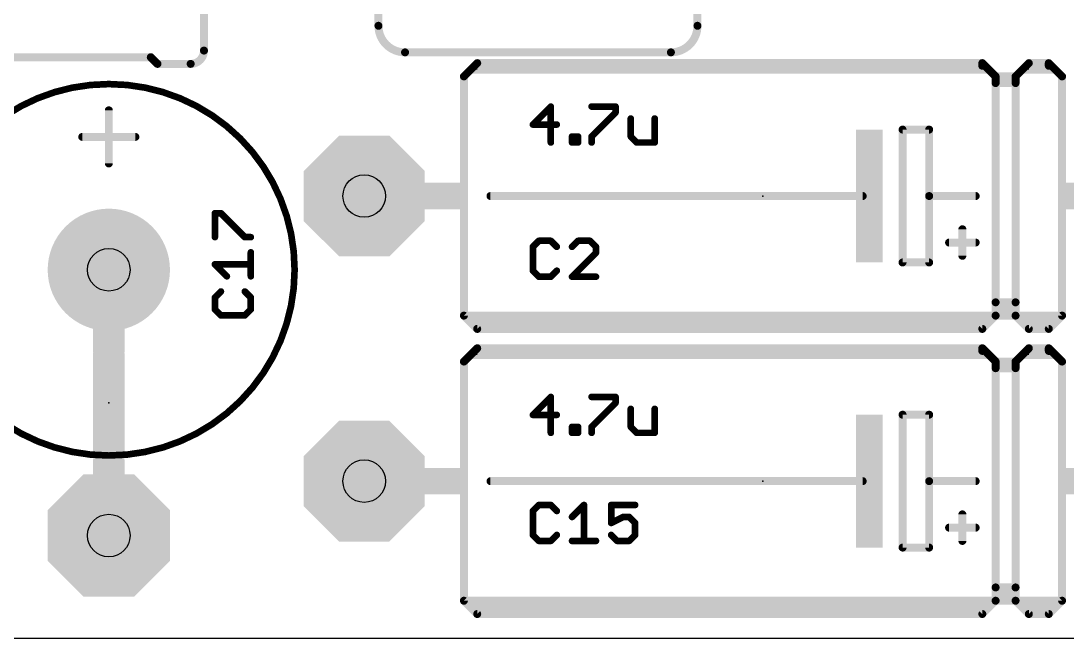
# Model space of a CAD drawing. Extents: x 0 to 135, y -25 to 72.
# Drawn here: x 87.82 to 107.81, y 0 to 11.8 of the extents above; entities that cross this region are included whole.
import ezdxf

# ---------------------------------------------------------------- set-up
doc = ezdxf.new("R2010")
doc.units = 0
for name, color, linetype in [('17', 82, 'CONTINUOUS'), ('20', 7, 'CONTINUOUS'), ('21', 253, 'CONTINUOUS'), ('23', 7, 'CONTINUOUS'), ('25', 253, 'CONTINUOUS'), ('27', 253, 'CONTINUOUS'), ('29', 253, 'CONTINUOUS'), ('44', 253, 'CONTINUOUS'), ('51', 253, 'CONTINUOUS')]:
    doc.layers.add(name, color=color, linetype=linetype)

# ---------------------------------------------------------------- blocks, each defined once
blk = doc.blocks.new('RECT')
blk.add_solid([(-0.5, -0.5), (0.5, -0.5), (-0.5, 0.5), (0.5, 0.5)])
blk = doc.blocks.new('OCTAGONP')
at = {"const_width": 0.5}
blk.add_lwpolyline([(-0.25, -0.1036), (-0.25, 0.1036), (-0.1036, 0.25), (0.1036, 0.25), (0.25, 0.1036), (0.25, -0.1036), (0.1036, -0.25), (-0.1036, -0.25), (-0.25, -0.1036), (-0.25, 0.1036)], dxfattribs=at)
blk = doc.blocks.new('ROUNDP')
at = {"const_width": 0.5}
blk.add_lwpolyline([(0, -0.25, 1), (0, 0.25, 1), (0, -0.25)], format="xyb", dxfattribs=at)

msp = doc.modelspace()

# ---------------------------------------------------------------- linework, layer by layer
at = {"layer": '20'}
msp.add_line((0, 0), (125, 0), dxfattribs=at)
at = {"layer": '21'}
for points, const_width in [([(94.652, 11.704), (94.652, 23.896)], 0.1524), ([(100.748, 23.896), (100.748, 11.704)], 0.1524), ([(91.318, 13.77), (91.318, 11.23)], 0.1524), ([(100.24, 11.196), (95.16, 11.196)], 0.1524), ([(83.698, 11.103), (90.302, 11.103)], 0.1524), ([(90.302, 11.103), (90.429, 10.976)], 0.1524), ([(91.064, 10.976), (90.429, 10.976)], 0.1524), ([(96.412, 10.863), (96.539, 10.99)], 0.1524), ([(106.191, 10.99), (96.539, 10.99)], 0.1524), ([(96.539, 10.9392), (106.191, 10.9392)], 0.1524), ([(106.318, 10.863), (106.191, 10.99)], 0.1524), ([(106.191, 10.9392), (106.191, 10.99)], 0.1524), ([(107.08, 10.99), (106.953, 10.863)], 0.1524), ([(107.461, 10.99), (107.08, 10.99)], 0.1524), ([(107.08, 10.9392), (107.461, 10.9392)], 0.1524), ([(107.588, 10.863), (107.461, 10.99)], 0.1524), ([(107.461, 10.9392), (107.461, 10.99)], 0.1524), ([(96.285, 10.736), (96.412, 10.863)], 0.1524), ([(96.285, 6.164), (96.285, 10.736)], 0.1524), ([(106.318, 10.863), (96.412, 10.863)], 0.1524), ([(106.445, 10.736), (106.318, 10.863)], 0.1524), ([(106.826, 10.736), (106.445, 10.736)], 0.1524), ([(106.445, 10.6852), (106.445, 10.736)], 0.1524), ([(106.953, 10.863), (106.826, 10.736)], 0.1524), ([(106.826, 10.6852), (106.826, 10.736)], 0.1524), ([(107.588, 10.863), (106.953, 10.863)], 0.1524), ([(107.715, 10.736), (107.588, 10.863)], 0.1524), ([(107.715, 10.736), (107.715, 6.164)], 0.1524), ([(106.445, 10.609), (106.445, 10.6852)], 0.1524), ([(106.445, 10.6852), (106.826, 10.6852)], 0.1524), ([(106.445, 6.418), (106.445, 10.609)], 0.1524), ([(106.826, 10.609), (106.445, 10.609)], 0.1524), ([(106.826, 10.609), (106.826, 10.6852)], 0.1524), ([(106.826, 6.418), (106.826, 10.609)], 0.1524), ([(89.5, 10.088), (89.5, 9.072)], 0.1524), ([(105.175, 9.72), (104.667, 9.72)], 0.1524), ([(104.667, 9.72), (104.667, 7.18)], 0.1524), ([(105.175, 8.45), (105.175, 9.72)], 0.1524), ([(88.992, 9.58), (90.008, 9.58)], 0.1524), ([(103.905, 8.45), (96.793, 8.45)], 0.1524), ([(106.064, 8.45), (105.175, 8.45)], 0.1524), ([(105.175, 7.18), (105.175, 8.45)], 0.1524), ([(105.81, 7.307), (105.81, 7.815)], 0.1524), ([(106.064, 7.561), (105.556, 7.561)], 0.1524), ([(104.667, 7.18), (105.175, 7.18)], 0.1524), ([(106.445, 6.164), (106.445, 6.418)], 0.1524), ([(106.826, 6.418), (106.445, 6.418)], 0.1524), ([(106.699, 6.291), (106.572, 6.291)], 0.3048), ([(106.826, 6.164), (106.826, 6.418)], 0.1524), ([(96.285, 6.164), (96.539, 5.91)], 0.1524), ([(106.445, 6.164), (96.285, 6.164)], 0.1524), ([(106.445, 6.164), (106.191, 5.91)], 0.1524), ([(106.826, 6.164), (106.445, 6.164)], 0.1524), ([(107.08, 5.91), (106.826, 6.164)], 0.1524), ([(107.715, 6.164), (106.826, 6.164)], 0.1524), ([(107.461, 5.91), (107.715, 6.164)], 0.1524), ([(106.191, 6.037), (96.539, 6.037)], 0.3048), ([(107.461, 6.037), (107.08, 6.037)], 0.3048), ([(106.191, 5.91), (96.539, 5.91)], 0.1524), ([(107.461, 5.91), (107.08, 5.91)], 0.1524), ([(89.5, 5.389), (89.5, 3.5602)], 0.6096), ([(96.412, 5.413), (96.539, 5.54)], 0.1524), ([(106.191, 5.54), (96.539, 5.54)], 0.1524), ([(106.318, 5.413), (106.191, 5.54)], 0.1524), ([(106.191, 5.4892), (106.191, 5.54)], 0.1524), ([(107.08, 5.54), (106.953, 5.413)], 0.1524), ([(107.461, 5.54), (107.08, 5.54)], 0.1524), ([(107.588, 5.413), (107.461, 5.54)], 0.1524), ([(107.461, 5.4892), (107.461, 5.54)], 0.1524), ([(96.285, 5.286), (96.412, 5.413)], 0.1524), ([(106.318, 5.413), (96.412, 5.413)], 0.1524), ([(96.539, 5.4892), (106.191, 5.4892)], 0.1524), ([(106.445, 5.286), (106.318, 5.413)], 0.1524), ([(106.953, 5.413), (106.826, 5.286)], 0.1524), ([(107.588, 5.413), (106.953, 5.413)], 0.1524), ([(107.08, 5.4892), (107.461, 5.4892)], 0.1524), ([(107.715, 5.286), (107.588, 5.413)], 0.1524), ([(96.285, 0.714), (96.285, 5.286)], 0.1524), ([(106.826, 5.286), (106.445, 5.286)], 0.1524), ([(106.445, 5.2352), (106.445, 5.286)], 0.1524), ([(106.445, 5.159), (106.445, 5.2352)], 0.1524), ([(106.445, 5.2352), (106.826, 5.2352)], 0.1524), ([(106.445, 0.968), (106.445, 5.159)], 0.1524), ([(106.826, 5.159), (106.445, 5.159)], 0.1524), ([(106.826, 5.2352), (106.826, 5.286)], 0.1524), ([(106.826, 5.159), (106.826, 5.2352)], 0.1524), ([(106.826, 0.968), (106.826, 5.159)], 0.1524), ([(107.715, 5.286), (107.715, 0.714)], 0.1524), ([(105.175, 4.27), (104.667, 4.27)], 0.1524), ([(104.667, 4.27), (104.667, 1.73)], 0.1524), ([(105.175, 3), (105.175, 4.27)], 0.1524), ([(103.905, 3), (96.793, 3)], 0.1524), ([(106.064, 3), (105.175, 3)], 0.1524), ([(105.175, 1.73), (105.175, 3)], 0.1524), ([(105.81, 1.857), (105.81, 2.365)], 0.1524), ([(106.064, 2.111), (105.556, 2.111)], 0.1524), ([(104.667, 1.73), (105.175, 1.73)], 0.1524), ([(106.445, 0.714), (106.445, 0.968)], 0.1524), ([(106.826, 0.968), (106.445, 0.968)], 0.1524), ([(106.826, 0.714), (106.826, 0.968)], 0.1524), ([(106.699, 0.841), (106.572, 0.841)], 0.3048), ([(96.285, 0.714), (96.539, 0.46)], 0.1524), ([(106.445, 0.714), (96.285, 0.714)], 0.1524), ([(106.191, 0.587), (96.539, 0.587)], 0.3048), ([(106.445, 0.714), (106.191, 0.46)], 0.1524), ([(106.826, 0.714), (106.445, 0.714)], 0.1524), ([(107.08, 0.46), (106.826, 0.714)], 0.1524), ([(107.715, 0.714), (106.826, 0.714)], 0.1524), ([(107.461, 0.587), (107.08, 0.587)], 0.3048), ([(107.461, 0.46), (107.715, 0.714)], 0.1524), ([(106.191, 0.46), (96.539, 0.46)], 0.1524), ([(107.461, 0.46), (107.08, 0.46)], 0.1524)]:
    msp.add_lwpolyline(points, dxfattribs=dict(at, const_width=const_width))
for points, const_width in [([(94.652, 11.704, 0.4142), (95.16, 11.196)], 0.1524), ([(94.6901, 11.704, 1), (94.6139, 11.704)], 0.0762), ([(94.6139, 11.704, 1), (94.6901, 11.704)], 0.0762), ([(100.24, 11.196, 0.4142), (100.748, 11.704)], 0.1524), ([(100.7861, 11.704, 1), (100.7099, 11.704)], 0.0762), ([(100.7099, 11.704, 1), (100.7861, 11.704)], 0.0762), ([(91.064, 10.976, 0.4142), (91.318, 11.23)], 0.1524), ([(91.3561, 11.23, 1), (91.2799, 11.23)], 0.0762), ([(91.2799, 11.23, 1), (91.3561, 11.23)], 0.0762), ([(95.16, 11.2341, 1), (95.16, 11.1579)], 0.0762), ([(95.16, 11.1579, 1), (95.16, 11.2341)], 0.0762), ([(100.24, 11.2341, 1), (100.24, 11.1579)], 0.0762), ([(100.24, 11.1579, 1), (100.24, 11.2341)], 0.0762), ([(90.3289, 11.1299, 1), (90.2751, 11.0761)], 0.0762), ([(90.302, 11.0649, 1), (90.302, 11.1411)], 0.0762), ([(90.429, 11.0141, 1), (90.429, 10.9379)], 0.0762), ([(90.4021, 10.9491, 1), (90.4559, 11.0029)], 0.0762), ([(91.064, 11.0141, 1), (91.064, 10.9379)], 0.0762), ([(91.064, 10.9379, 1), (91.064, 11.0141)], 0.0762), ([(96.539, 11.0281, 1), (96.539, 10.9519)], 0.0762), ([(96.539, 10.9773, 1), (96.539, 10.9011)], 0.0762), ([(96.5659, 10.9631, 1), (96.5121, 11.0169)], 0.0762), ([(106.2291, 10.99, 1), (106.1529, 10.99)], 0.0762), ([(106.2179, 11.0169, 1), (106.1641, 10.9631)], 0.0762), ([(106.191, 10.9519, 1), (106.191, 11.0281)], 0.0762), ([(106.191, 10.9011, 1), (106.191, 10.9773)], 0.0762), ([(107.08, 11.0281, 1), (107.08, 10.9519)], 0.0762), ([(107.08, 10.9773, 1), (107.08, 10.9011)], 0.0762), ([(107.1069, 10.9631, 1), (107.0531, 11.0169)], 0.0762), ([(107.4991, 10.99, 1), (107.4229, 10.99)], 0.0762), ([(107.4879, 11.0169, 1), (107.4341, 10.9631)], 0.0762), ([(107.461, 10.9519, 1), (107.461, 11.0281)], 0.0762), ([(107.461, 10.9011, 1), (107.461, 10.9773)], 0.0762), ([(96.3231, 10.736, 1), (96.2469, 10.736)], 0.0762), ([(96.2581, 10.7629, 1), (96.3119, 10.7091)], 0.0762), ([(96.412, 10.9011, 1), (96.412, 10.8249)], 0.0762), ([(96.3851, 10.8899, 1), (96.4389, 10.8361)], 0.0762), ([(96.4389, 10.8361, 1), (96.3851, 10.8899)], 0.0762), ([(106.1529, 10.9392, 1), (106.2291, 10.9392)], 0.0762), ([(106.3449, 10.8899, 1), (106.2911, 10.8361)], 0.0762), ([(106.2911, 10.8361, 1), (106.3449, 10.8899)], 0.0762), ([(106.318, 10.8249, 1), (106.318, 10.9011)], 0.0762), ([(106.445, 10.7741, 1), (106.445, 10.6979)], 0.0762), ([(106.4831, 10.736, 1), (106.4069, 10.736)], 0.0762), ([(106.4181, 10.7091, 1), (106.4719, 10.7629)], 0.0762), ([(106.8641, 10.736, 1), (106.7879, 10.736)], 0.0762), ([(106.7991, 10.7629, 1), (106.8529, 10.7091)], 0.0762), ([(106.826, 10.6979, 1), (106.826, 10.7741)], 0.0762), ([(106.953, 10.9011, 1), (106.953, 10.8249)], 0.0762), ([(106.9261, 10.8899, 1), (106.9799, 10.8361)], 0.0762), ([(106.9799, 10.8361, 1), (106.9261, 10.8899)], 0.0762), ([(107.4229, 10.9392, 1), (107.4991, 10.9392)], 0.0762), ([(107.6149, 10.8899, 1), (107.5611, 10.8361)], 0.0762), ([(107.5611, 10.8361, 1), (107.6149, 10.8899)], 0.0762), ([(107.588, 10.8249, 1), (107.588, 10.9011)], 0.0762), ([(107.7531, 10.736, 1), (107.6769, 10.736)], 0.0762), ([(107.6881, 10.7091, 1), (107.7419, 10.7629)], 0.0762), ([(89.5, 3.49, 1), (89.5, 10.59, 1), (89.5, 3.49)], 0.127), ([(106.4831, 10.6852, 1), (106.4069, 10.6852)], 0.0762), ([(106.445, 10.7233, 1), (106.445, 10.6471)], 0.0762), ([(106.4069, 10.6852, 1), (106.4831, 10.6852)], 0.0762), ([(106.4831, 10.609, 1), (106.4069, 10.609)], 0.0762), ([(106.445, 10.6471, 1), (106.445, 10.5709)], 0.0762), ([(106.4069, 10.609, 1), (106.4831, 10.609)], 0.0762), ([(106.8641, 10.6852, 1), (106.7879, 10.6852)], 0.0762), ([(106.7879, 10.6852, 1), (106.8641, 10.6852)], 0.0762), ([(106.8641, 10.609, 1), (106.7879, 10.609)], 0.0762), ([(106.7879, 10.609, 1), (106.8641, 10.609)], 0.0762), ([(106.826, 10.6471, 1), (106.826, 10.7233)], 0.0762), ([(106.826, 10.5709, 1), (106.826, 10.6471)], 0.0762), ([(89.5381, 10.088, 1), (89.4619, 10.088)], 0.0762), ([(104.667, 9.7581, 1), (104.667, 9.6819)], 0.0762), ([(104.7051, 9.72, 1), (104.6289, 9.72)], 0.0762), ([(105.2131, 9.72, 1), (105.1369, 9.72)], 0.0762), ([(105.175, 9.6819, 1), (105.175, 9.7581)], 0.0762), ([(88.992, 9.6181, 1), (88.992, 9.5419)], 0.0762), ([(90.008, 9.5419, 1), (90.008, 9.6181)], 0.0762), ([(89.4619, 9.072, 1), (89.5381, 9.072)], 0.0762), ([(96.793, 8.4881, 1), (96.793, 8.4119)], 0.0762), ([(103.905, 8.4119, 1), (103.905, 8.4881)], 0.0762), ([(105.175, 8.4881, 1), (105.175, 8.4119)], 0.0762), ([(105.2131, 8.45, 1), (105.1369, 8.45)], 0.0762), ([(105.1369, 8.45, 1), (105.2131, 8.45)], 0.0762), ([(106.064, 8.4119, 1), (106.064, 8.4881)], 0.0762), ([(105.8481, 7.815, 1), (105.7719, 7.815)], 0.0762), ([(105.556, 7.5991, 1), (105.556, 7.5229)], 0.0762), ([(106.064, 7.5229, 1), (106.064, 7.5991)], 0.0762), ([(104.667, 7.2181, 1), (104.667, 7.1419)], 0.0762), ([(104.6289, 7.18, 1), (104.7051, 7.18)], 0.0762), ([(105.1369, 7.18, 1), (105.2131, 7.18)], 0.0762), ([(105.175, 7.1419, 1), (105.175, 7.2181)], 0.0762), ([(105.7719, 7.307, 1), (105.8481, 7.307)], 0.0762), ([(106.4831, 6.418, 1), (106.4069, 6.418)], 0.0762), ([(106.445, 6.4561, 1), (106.445, 6.3799)], 0.0762), ([(106.4069, 6.418, 1), (106.4831, 6.418)], 0.0762), ([(106.572, 6.3672, 1), (106.572, 6.2148)], 0.1524), ([(106.699, 6.2148, 1), (106.699, 6.3672)], 0.1524), ([(106.8641, 6.418, 1), (106.7879, 6.418)], 0.0762), ([(106.7879, 6.418, 1), (106.8641, 6.418)], 0.0762), ([(106.826, 6.3799, 1), (106.826, 6.4561)], 0.0762), ([(96.285, 6.2021, 1), (96.285, 6.1259)], 0.0762), ([(96.2469, 6.164, 1), (96.3231, 6.164)], 0.0762), ([(96.3119, 6.1909, 1), (96.2581, 6.1371)], 0.0762), ([(106.445, 6.2021, 1), (106.445, 6.1259)], 0.0762), ([(106.4069, 6.164, 1), (106.4831, 6.164)], 0.0762), ([(106.4719, 6.1371, 1), (106.4181, 6.1909)], 0.0762), ([(106.445, 6.1259, 1), (106.445, 6.2021)], 0.0762), ([(106.826, 6.2021, 1), (106.826, 6.1259)], 0.0762), ([(106.7879, 6.164, 1), (106.8641, 6.164)], 0.0762), ([(106.8529, 6.1909, 1), (106.7991, 6.1371)], 0.0762), ([(106.826, 6.1259, 1), (106.826, 6.2021)], 0.0762), ([(107.6769, 6.164, 1), (107.7531, 6.164)], 0.0762), ([(107.7419, 6.1371, 1), (107.6881, 6.1909)], 0.0762), ([(107.715, 6.1259, 1), (107.715, 6.2021)], 0.0762), ([(96.539, 6.1132, 1), (96.539, 5.9608)], 0.1524), ([(106.191, 5.9608, 1), (106.191, 6.1132)], 0.1524), ([(107.08, 6.1132, 1), (107.08, 5.9608)], 0.1524), ([(107.461, 5.9608, 1), (107.461, 6.1132)], 0.1524), ([(96.539, 5.9481, 1), (96.539, 5.8719)], 0.0762), ([(96.5121, 5.8831, 1), (96.5659, 5.9369)], 0.0762), ([(106.1641, 5.9369, 1), (106.2179, 5.8831)], 0.0762), ([(106.191, 5.8719, 1), (106.191, 5.9481)], 0.0762), ([(107.08, 5.9481, 1), (107.08, 5.8719)], 0.0762), ([(107.0531, 5.8831, 1), (107.1069, 5.9369)], 0.0762), ([(107.4341, 5.9369, 1), (107.4879, 5.8831)], 0.0762), ([(107.461, 5.8719, 1), (107.461, 5.9481)], 0.0762), ([(89.6524, 5.389, 1), (89.3476, 5.389)], 0.3048), ([(96.539, 5.5781, 1), (96.539, 5.5019)], 0.0762), ([(96.5659, 5.5131, 1), (96.5121, 5.5669)], 0.0762), ([(106.2291, 5.54, 1), (106.1529, 5.54)], 0.0762), ([(106.2179, 5.5669, 1), (106.1641, 5.5131)], 0.0762), ([(106.191, 5.5019, 1), (106.191, 5.5781)], 0.0762), ([(107.08, 5.5781, 1), (107.08, 5.5019)], 0.0762), ([(107.1069, 5.5131, 1), (107.0531, 5.5669)], 0.0762), ([(107.4991, 5.54, 1), (107.4229, 5.54)], 0.0762), ([(107.4879, 5.5669, 1), (107.4341, 5.5131)], 0.0762), ([(107.461, 5.5019, 1), (107.461, 5.5781)], 0.0762), ([(96.412, 5.4511, 1), (96.412, 5.3749)], 0.0762), ([(96.3851, 5.4399, 1), (96.4389, 5.3861)], 0.0762), ([(96.4389, 5.3861, 1), (96.3851, 5.4399)], 0.0762), ([(96.539, 5.5273, 1), (96.539, 5.4511)], 0.0762), ([(106.1529, 5.4892, 1), (106.2291, 5.4892)], 0.0762), ([(106.191, 5.4511, 1), (106.191, 5.5273)], 0.0762), ([(106.3449, 5.4399, 1), (106.2911, 5.3861)], 0.0762), ([(106.2911, 5.3861, 1), (106.3449, 5.4399)], 0.0762), ([(106.318, 5.3749, 1), (106.318, 5.4511)], 0.0762), ([(106.953, 5.4511, 1), (106.953, 5.3749)], 0.0762), ([(106.9261, 5.4399, 1), (106.9799, 5.3861)], 0.0762), ([(106.9799, 5.3861, 1), (106.9261, 5.4399)], 0.0762), ([(107.08, 5.5273, 1), (107.08, 5.4511)], 0.0762), ([(107.4229, 5.4892, 1), (107.4991, 5.4892)], 0.0762), ([(107.461, 5.4511, 1), (107.461, 5.5273)], 0.0762), ([(107.6149, 5.4399, 1), (107.5611, 5.3861)], 0.0762), ([(107.5611, 5.3861, 1), (107.6149, 5.4399)], 0.0762), ([(107.588, 5.3749, 1), (107.588, 5.4511)], 0.0762), ([(96.3231, 5.286, 1), (96.2469, 5.286)], 0.0762), ([(96.2581, 5.3129, 1), (96.3119, 5.2591)], 0.0762), ([(106.445, 5.3241, 1), (106.445, 5.2479)], 0.0762), ([(106.4831, 5.286, 1), (106.4069, 5.286)], 0.0762), ([(106.4831, 5.2352, 1), (106.4069, 5.2352)], 0.0762), ([(106.445, 5.2733, 1), (106.445, 5.1971)], 0.0762), ([(106.4069, 5.2352, 1), (106.4831, 5.2352)], 0.0762), ([(106.4831, 5.159, 1), (106.4069, 5.159)], 0.0762), ([(106.445, 5.1971, 1), (106.445, 5.1209)], 0.0762), ([(106.4181, 5.2591, 1), (106.4719, 5.3129)], 0.0762), ([(106.8641, 5.286, 1), (106.7879, 5.286)], 0.0762), ([(106.8641, 5.2352, 1), (106.7879, 5.2352)], 0.0762), ([(106.7879, 5.2352, 1), (106.8641, 5.2352)], 0.0762), ([(106.8641, 5.159, 1), (106.7879, 5.159)], 0.0762), ([(106.7991, 5.3129, 1), (106.8529, 5.2591)], 0.0762), ([(106.826, 5.2479, 1), (106.826, 5.3241)], 0.0762), ([(106.826, 5.1971, 1), (106.826, 5.2733)], 0.0762), ([(106.826, 5.1209, 1), (106.826, 5.1971)], 0.0762), ([(107.7531, 5.286, 1), (107.6769, 5.286)], 0.0762), ([(107.6881, 5.2591, 1), (107.7419, 5.3129)], 0.0762), ([(106.4069, 5.159, 1), (106.4831, 5.159)], 0.0762), ([(106.7879, 5.159, 1), (106.8641, 5.159)], 0.0762), ([(104.667, 4.3081, 1), (104.667, 4.2319)], 0.0762), ([(104.7051, 4.27, 1), (104.6289, 4.27)], 0.0762), ([(105.2131, 4.27, 1), (105.1369, 4.27)], 0.0762), ([(105.175, 4.2319, 1), (105.175, 4.3081)], 0.0762), ([(89.3476, 3.5602, 1), (89.6524, 3.5602)], 0.3048), ([(96.793, 3.0381, 1), (96.793, 2.9619)], 0.0762), ([(103.905, 2.9619, 1), (103.905, 3.0381)], 0.0762), ([(105.175, 3.0381, 1), (105.175, 2.9619)], 0.0762), ([(105.2131, 3, 1), (105.1369, 3)], 0.0762), ([(105.1369, 3, 1), (105.2131, 3)], 0.0762), ([(106.064, 2.9619, 1), (106.064, 3.0381)], 0.0762), ([(105.8481, 2.365, 1), (105.7719, 2.365)], 0.0762), ([(105.556, 2.1491, 1), (105.556, 2.0729)], 0.0762), ([(106.064, 2.0729, 1), (106.064, 2.1491)], 0.0762), ([(104.667, 1.7681, 1), (104.667, 1.6919)], 0.0762), ([(105.175, 1.6919, 1), (105.175, 1.7681)], 0.0762), ([(105.7719, 1.857, 1), (105.8481, 1.857)], 0.0762), ([(104.6289, 1.73, 1), (104.7051, 1.73)], 0.0762), ([(105.1369, 1.73, 1), (105.2131, 1.73)], 0.0762), ([(106.4831, 0.968, 1), (106.4069, 0.968)], 0.0762), ([(106.445, 1.0061, 1), (106.445, 0.9299)], 0.0762), ([(106.4069, 0.968, 1), (106.4831, 0.968)], 0.0762), ([(106.8641, 0.968, 1), (106.7879, 0.968)], 0.0762), ([(106.7879, 0.968, 1), (106.8641, 0.968)], 0.0762), ([(106.826, 0.9299, 1), (106.826, 1.0061)], 0.0762), ([(106.572, 0.9172, 1), (106.572, 0.7648)], 0.1524), ([(106.699, 0.7648, 1), (106.699, 0.9172)], 0.1524), ([(96.285, 0.7521, 1), (96.285, 0.6759)], 0.0762), ([(96.2469, 0.714, 1), (96.3231, 0.714)], 0.0762), ([(96.3119, 0.7409, 1), (96.2581, 0.6871)], 0.0762), ([(96.539, 0.6632, 1), (96.539, 0.5108)], 0.1524), ([(106.191, 0.5108, 1), (106.191, 0.6632)], 0.1524), ([(106.445, 0.7521, 1), (106.445, 0.6759)], 0.0762), ([(106.4069, 0.714, 1), (106.4831, 0.714)], 0.0762), ([(106.4719, 0.6871, 1), (106.4181, 0.7409)], 0.0762), ([(106.445, 0.6759, 1), (106.445, 0.7521)], 0.0762), ([(106.826, 0.7521, 1), (106.826, 0.6759)], 0.0762), ([(106.7879, 0.714, 1), (106.8641, 0.714)], 0.0762), ([(106.8529, 0.7409, 1), (106.7991, 0.6871)], 0.0762), ([(106.826, 0.6759, 1), (106.826, 0.7521)], 0.0762), ([(107.08, 0.6632, 1), (107.08, 0.5108)], 0.1524), ([(107.461, 0.5108, 1), (107.461, 0.6632)], 0.1524), ([(107.6769, 0.714, 1), (107.7531, 0.714)], 0.0762), ([(107.7419, 0.6871, 1), (107.6881, 0.7409)], 0.0762), ([(107.715, 0.6759, 1), (107.715, 0.7521)], 0.0762), ([(96.539, 0.4981, 1), (96.539, 0.4219)], 0.0762), ([(96.5121, 0.4331, 1), (96.5659, 0.4869)], 0.0762), ([(106.1641, 0.4869, 1), (106.2179, 0.4331)], 0.0762), ([(106.191, 0.4219, 1), (106.191, 0.4981)], 0.0762), ([(107.08, 0.4981, 1), (107.08, 0.4219)], 0.0762), ([(107.0531, 0.4331, 1), (107.1069, 0.4869)], 0.0762), ([(107.4341, 0.4869, 1), (107.4879, 0.4331)], 0.0762), ([(107.461, 0.4219, 1), (107.461, 0.4981)], 0.0762)]:
    msp.add_lwpolyline(points, format="xyb", dxfattribs=dict(at, const_width=const_width))
at = {"layer": '23'}
for p in [(102, 8.45), (89.5, 4.5), (102, 3)]:
    msp.add_point(p, dxfattribs=at)
at = {"layer": '25', "const_width": 0.127}
for points in [[(91.5267, 7.6641), (91.5267, 8.1217)], [(91.5267, 8.1217), (91.6411, 8.1217)], [(91.6411, 8.1217), (92.0987, 7.6641)], [(92.0987, 7.6641), (92.2131, 7.6641)], [(97.7169, 7.5939), (97.6025, 7.4795)], [(97.9457, 7.5939), (97.7169, 7.5939)], [(98.0601, 7.4795), (97.9457, 7.5939)], [(98.4653, 7.5939), (98.3509, 7.4795)], [(98.6941, 7.5939), (98.4653, 7.5939)], [(98.8085, 7.4795), (98.6941, 7.5939)], [(92.2131, 6.9157), (92.2131, 7.3733)], [(97.6025, 7.4795), (97.6025, 7.0219)], [(98.3509, 6.9075), (98.8085, 7.3651)], [(98.8085, 7.3651), (98.8085, 7.4795)], [(91.7555, 6.9157), (91.5267, 7.1445)], [(91.5267, 7.1445), (92.2131, 7.1445)], [(97.6025, 7.0219), (97.7169, 6.9075)], [(97.9457, 6.9075), (98.0601, 7.0219)], [(97.7169, 6.9075), (97.9457, 6.9075)], [(98.8085, 6.9075), (98.3509, 6.9075)], [(91.6411, 6.6248), (91.5267, 6.5104)], [(92.2131, 6.5104), (92.0987, 6.6248)], [(91.5267, 6.5104), (91.5267, 6.2816)], [(92.2131, 6.2816), (92.2131, 6.5104)], [(91.5267, 6.2816), (91.6411, 6.1673)], [(91.6411, 6.1673), (92.0987, 6.1673)], [(92.0987, 6.1673), (92.2131, 6.2816)], [(97.7169, 2.5439), (97.6025, 2.4295)], [(97.9457, 2.5439), (97.7169, 2.5439)], [(98.0601, 2.4295), (97.9457, 2.5439)], [(98.3509, 2.3151), (98.5797, 2.5439)], [(98.5797, 2.5439), (98.5797, 1.8575)], [(99.5569, 2.5439), (99.0993, 2.5439)], [(99.0993, 2.5439), (99.0993, 2.2007)], [(97.6025, 2.4295), (97.6025, 1.9719)], [(99.0993, 2.2007), (99.3281, 2.3151)], [(99.3281, 2.3151), (99.4425, 2.3151)], [(99.4425, 2.3151), (99.5569, 2.2007)], [(99.5569, 2.2007), (99.5569, 1.9719)], [(97.6025, 1.9719), (97.7169, 1.8575)], [(97.9457, 1.8575), (98.0601, 1.9719)], [(99.2137, 1.8575), (99.0993, 1.9719)], [(99.5569, 1.9719), (99.4425, 1.8575)], [(97.7169, 1.8575), (97.9457, 1.8575)], [(98.3509, 1.8575), (98.8085, 1.8575)], [(99.4425, 1.8575), (99.2137, 1.8575)]]:
    msp.add_lwpolyline(points, dxfattribs=at)
at = {"layer": '25', "const_width": 0.0635}
for points in [[(91.5267, 8.1534, 1), (91.5267, 8.0899)], [(91.5585, 8.1217, 1), (91.495, 8.1217)], [(91.6636, 8.1441, 1), (91.6187, 8.0992)], [(91.6411, 8.0899, 1), (91.6411, 8.1534)], [(91.495, 7.6641, 1), (91.5585, 7.6641)], [(92.0987, 7.6958, 1), (92.0987, 7.6323)], [(92.0763, 7.6416, 1), (92.1212, 7.6865)], [(92.2131, 7.6323, 1), (92.2131, 7.6958)], [(97.7169, 7.6256, 1), (97.7169, 7.5621)], [(97.7393, 7.5714, 1), (97.6944, 7.6163)], [(97.9681, 7.6163, 1), (97.9232, 7.5714)], [(97.9457, 7.5621, 1), (97.9457, 7.6256)], [(98.4653, 7.6256, 1), (98.4653, 7.5621)], [(98.4878, 7.5714, 1), (98.4429, 7.6163)], [(98.7166, 7.6163, 1), (98.6717, 7.5714)], [(98.6941, 7.5621, 1), (98.6941, 7.6256)], [(92.2449, 7.3733, 1), (92.1814, 7.3733)], [(97.58, 7.5019, 1), (97.625, 7.457)], [(97.6343, 7.4795, 1), (97.5708, 7.4795)], [(98.0376, 7.457, 1), (98.0825, 7.5019)], [(98.3285, 7.5019, 1), (98.3734, 7.457)], [(98.8403, 7.4795, 1), (98.7768, 7.4795)], [(98.7768, 7.3651, 1), (98.8403, 7.3651)], [(98.7861, 7.457, 1), (98.831, 7.5019)], [(98.831, 7.3426, 1), (98.7861, 7.3875)], [(91.5267, 7.1762, 1), (91.5267, 7.1127)], [(91.5492, 7.1669, 1), (91.5043, 7.122)], [(92.2131, 7.1127, 1), (92.2131, 7.1762)], [(97.625, 7.0443, 1), (97.58, 6.9994)], [(97.5708, 7.0219, 1), (97.6343, 7.0219)], [(98.0825, 6.9994, 1), (98.0376, 7.0443)], [(91.7331, 6.8932, 1), (91.778, 6.9381)], [(92.1814, 6.9157, 1), (92.2449, 6.9157)], [(97.7169, 6.9393, 1), (97.7169, 6.8758)], [(97.6944, 6.885, 1), (97.7393, 6.93)], [(97.9232, 6.93, 1), (97.9681, 6.885)], [(97.9457, 6.8758, 1), (97.9457, 6.9393)], [(98.3509, 6.9393, 1), (98.3509, 6.8758)], [(98.3285, 6.93, 1), (98.3734, 6.885)], [(98.8085, 6.8758, 1), (98.8085, 6.9393)], [(91.6636, 6.6024, 1), (91.6187, 6.6473)], [(92.1212, 6.6473, 1), (92.0763, 6.6024)], [(91.5585, 6.5104, 1), (91.495, 6.5104)], [(91.5043, 6.5329, 1), (91.5492, 6.488)], [(92.2449, 6.5104, 1), (92.1814, 6.5104)], [(92.1906, 6.488, 1), (92.2356, 6.5329)], [(91.5492, 6.3041, 1), (91.5043, 6.2592)], [(91.495, 6.2816, 1), (91.5585, 6.2816)], [(91.6411, 6.199, 1), (91.6411, 6.1355)], [(91.6187, 6.1448, 1), (91.6636, 6.1897)], [(92.0763, 6.1897, 1), (92.1212, 6.1448)], [(92.0987, 6.1355, 1), (92.0987, 6.199)], [(92.1814, 6.2816, 1), (92.2449, 6.2816)], [(92.2356, 6.2592, 1), (92.1906, 6.3041)], [(97.7169, 2.5756, 1), (97.7169, 2.5121)], [(97.7393, 2.5214, 1), (97.6944, 2.5663)], [(97.9681, 2.5663, 1), (97.9232, 2.5214)], [(97.9457, 2.5121, 1), (97.9457, 2.5756)], [(98.6115, 2.5439, 1), (98.548, 2.5439)], [(98.6022, 2.5214, 1), (98.5573, 2.5663)], [(99.1311, 2.5439, 1), (99.0676, 2.5439)], [(99.0993, 2.5756, 1), (99.0993, 2.5121)], [(99.5569, 2.5121, 1), (99.5569, 2.5756)], [(97.58, 2.4519, 1), (97.625, 2.407)], [(97.6343, 2.4295, 1), (97.5708, 2.4295)], [(98.0376, 2.407, 1), (98.0825, 2.4519)], [(98.3285, 2.3375, 1), (98.3734, 2.2926)], [(99.0851, 2.2291, 1), (99.1135, 2.1723)], [(99.0676, 2.2007, 1), (99.1311, 2.2007)], [(99.3281, 2.3468, 1), (99.3281, 2.2833)], [(99.3423, 2.2867, 1), (99.3139, 2.3435)], [(99.465, 2.3375, 1), (99.4201, 2.2926)], [(99.4425, 2.2833, 1), (99.4425, 2.3468)], [(99.5887, 2.2007, 1), (99.5252, 2.2007)], [(99.5345, 2.1782, 1), (99.5794, 2.2231)], [(97.625, 1.9943, 1), (97.58, 1.9494)], [(97.5708, 1.9719, 1), (97.6343, 1.9719)], [(98.0825, 1.9494, 1), (98.0376, 1.9943)], [(99.1218, 1.9943, 1), (99.0769, 1.9494)], [(99.5252, 1.9719, 1), (99.5887, 1.9719)], [(99.5794, 1.9494, 1), (99.5345, 1.9943)], [(97.7169, 1.8893, 1), (97.7169, 1.8258)], [(97.6944, 1.835, 1), (97.7393, 1.88)], [(97.9232, 1.88, 1), (97.9681, 1.835)], [(97.9457, 1.8258, 1), (97.9457, 1.8893)], [(98.3509, 1.8893, 1), (98.3509, 1.8258)], [(98.548, 1.8575, 1), (98.6115, 1.8575)], [(98.8085, 1.8258, 1), (98.8085, 1.8893)], [(99.2137, 1.8893, 1), (99.2137, 1.8258)], [(99.1913, 1.835, 1), (99.2362, 1.88)], [(99.4201, 1.88, 1), (99.465, 1.835)], [(99.4425, 1.8258, 1), (99.4425, 1.8893)]]:
    msp.add_lwpolyline(points, format="xyb", dxfattribs=at)
at = {"layer": '27', "const_width": 0.127}
for points in [[(97.9457, 10.1597), (97.6025, 9.8165)], [(97.9457, 9.4733), (97.9457, 10.1597)], [(98.7251, 10.1597), (99.1827, 10.1597)], [(99.1827, 10.1597), (99.1827, 10.0453)], [(99.1827, 10.0453), (98.7251, 9.5877)], [(97.6025, 9.8165), (98.0601, 9.8165)], [(99.4735, 9.9309), (99.4735, 9.5877)], [(99.9311, 9.4733), (99.9311, 9.9309)], [(98.3509, 9.4733), (98.3509, 9.5877)], [(98.3509, 9.5877), (98.4653, 9.5877)], [(98.4653, 9.5877), (98.4653, 9.4733)], [(98.7251, 9.5877), (98.7251, 9.4733)], [(99.4735, 9.5877), (99.5879, 9.4733)], [(98.4653, 9.4733), (98.3509, 9.4733)], [(99.5879, 9.4733), (99.9311, 9.4733)], [(97.9457, 4.6097), (97.6025, 4.2665)], [(97.9457, 3.9233), (97.9457, 4.6097)], [(98.7251, 4.6097), (99.1827, 4.6097)], [(99.1827, 4.6097), (99.1827, 4.4953)], [(99.1827, 4.4953), (98.7251, 4.0377)], [(99.4735, 4.3809), (99.4735, 4.0377)], [(99.9311, 3.9233), (99.9311, 4.3809)], [(97.6025, 4.2665), (98.0601, 4.2665)], [(98.3509, 3.9233), (98.3509, 4.0377)], [(98.3509, 4.0377), (98.4653, 4.0377)], [(98.4653, 4.0377), (98.4653, 3.9233)], [(98.7251, 4.0377), (98.7251, 3.9233)], [(99.4735, 4.0377), (99.5879, 3.9233)], [(98.4653, 3.9233), (98.3509, 3.9233)], [(99.5879, 3.9233), (99.9311, 3.9233)]]:
    msp.add_lwpolyline(points, dxfattribs=at)
at = {"layer": '27', "const_width": 0.0635}
for points in [[(97.9774, 10.1597, 1), (97.9139, 10.1597)], [(97.9681, 10.1372, 1), (97.9232, 10.1821)], [(98.7251, 10.1914, 1), (98.7251, 10.1279)], [(99.2145, 10.1597, 1), (99.151, 10.1597)], [(99.1827, 10.1279, 1), (99.1827, 10.1914)], [(99.151, 10.0453, 1), (99.2145, 10.0453)], [(99.2052, 10.0228, 1), (99.1603, 10.0677)], [(97.6025, 9.8482, 1), (97.6025, 9.7847)], [(97.58, 9.8389, 1), (97.625, 9.794)], [(98.0601, 9.7847, 1), (98.0601, 9.8482)], [(99.5053, 9.9309, 1), (99.4418, 9.9309)], [(99.9629, 9.9309, 1), (99.8994, 9.9309)], [(98.3827, 9.5877, 1), (98.3192, 9.5877)], [(98.3509, 9.6194, 1), (98.3509, 9.5559)], [(98.4971, 9.5877, 1), (98.4336, 9.5877)], [(98.4653, 9.5559, 1), (98.4653, 9.6194)], [(98.7569, 9.5877, 1), (98.6934, 9.5877)], [(98.7027, 9.6101, 1), (98.7476, 9.5652)], [(99.4418, 9.5877, 1), (99.5053, 9.5877)], [(99.496, 9.6101, 1), (99.4511, 9.5652)], [(97.9139, 9.4733, 1), (97.9774, 9.4733)], [(98.3509, 9.5051, 1), (98.3509, 9.4415)], [(98.3192, 9.4733, 1), (98.3827, 9.4733)], [(98.4336, 9.4733, 1), (98.4971, 9.4733)], [(98.4653, 9.4415, 1), (98.4653, 9.5051)], [(98.6934, 9.4733, 1), (98.7569, 9.4733)], [(99.5879, 9.5051, 1), (99.5879, 9.4415)], [(99.5655, 9.4508, 1), (99.6104, 9.4958)], [(99.8994, 9.4733, 1), (99.9629, 9.4733)], [(99.9311, 9.4415, 1), (99.9311, 9.5051)], [(97.9774, 4.6097, 1), (97.9139, 4.6097)], [(97.9681, 4.5872, 1), (97.9232, 4.6321)], [(98.7251, 4.6414, 1), (98.7251, 4.5779)], [(99.2145, 4.6097, 1), (99.151, 4.6097)], [(99.1827, 4.5779, 1), (99.1827, 4.6414)], [(99.151, 4.4953, 1), (99.2145, 4.4953)], [(99.2052, 4.4728, 1), (99.1603, 4.5177)], [(99.5053, 4.3809, 1), (99.4418, 4.3809)], [(99.9629, 4.3809, 1), (99.8994, 4.3809)], [(97.6025, 4.2982, 1), (97.6025, 4.2347)], [(97.58, 4.2889, 1), (97.625, 4.244)], [(98.0601, 4.2347, 1), (98.0601, 4.2982)], [(98.3827, 4.0377, 1), (98.3192, 4.0377)], [(98.3509, 4.0694, 1), (98.3509, 4.0059)], [(98.4971, 4.0377, 1), (98.4336, 4.0377)], [(98.4653, 4.0059, 1), (98.4653, 4.0694)], [(98.7569, 4.0377, 1), (98.6934, 4.0377)], [(98.7027, 4.0601, 1), (98.7476, 4.0152)], [(99.4418, 4.0377, 1), (99.5053, 4.0377)], [(99.496, 4.0601, 1), (99.4511, 4.0152)], [(97.9139, 3.9233, 1), (97.9774, 3.9233)], [(98.3509, 3.9551, 1), (98.3509, 3.8916)], [(98.3192, 3.9233, 1), (98.3827, 3.9233)], [(98.4336, 3.9233, 1), (98.4971, 3.9233)], [(98.4653, 3.8916, 1), (98.4653, 3.9551)], [(98.6934, 3.9233, 1), (98.7569, 3.9233)], [(99.5879, 3.9551, 1), (99.5879, 3.8916)], [(99.5655, 3.9008, 1), (99.6104, 3.9458)], [(99.8994, 3.9233, 1), (99.9629, 3.9233)], [(99.9311, 3.8916, 1), (99.9311, 3.9551)]]:
    msp.add_lwpolyline(points, format="xyb", dxfattribs=at)
at = {"layer": '44'}
for centre in [(94.38, 8.45), (89.5, 7.04), (94.38, 3), (89.5, 1.96)]:
    msp.add_circle(centre, 0.4064, dxfattribs=at)
at = {"layer": '51'}
for points, const_width in [([(94.38, 8.45), (95.523, 8.45)], 0.508), ([(89.5, 7.04), (89.5, 5.516)], 0.6096), ([(89.5, 1.96), (89.5, 3.357)], 0.6096), ([(94.38, 3), (95.523, 3)], 0.508)]:
    msp.add_lwpolyline(points, dxfattribs=dict(at, const_width=const_width))
for points, const_width in [([(94.38, 8.577, 1), (94.38, 8.323)], 0.254), ([(95.523, 8.323, 1), (95.523, 8.577)], 0.254), ([(89.6524, 7.04, 1), (89.3476, 7.04)], 0.3048), ([(89.3476, 5.516, 1), (89.6524, 5.516)], 0.3048), ([(89.6524, 3.357, 1), (89.3476, 3.357)], 0.3048), ([(94.38, 3.127, 1), (94.38, 2.873)], 0.254), ([(95.523, 2.873, 1), (95.523, 3.127)], 0.254), ([(89.3476, 1.96, 1), (89.6524, 1.96)], 0.3048)]:
    msp.add_lwpolyline(points, format="xyb", dxfattribs=dict(at, const_width=const_width))

# ---------------------------------------------------------------- block references
at = {"layer": '17'}
for name, p, xscale, yscale, rotation in [('OCTAGONP', (94.38, 8.45), 2.159, 2.159, 180), ('ROUNDP', (89.5, 7.04), 2.1844, 2.1844, 270), ('OCTAGONP', (94.38, 3), 2.159, 2.159, 180), ('OCTAGONP', (89.5, 1.96), 2.1844, 2.1844, 270)]:
    msp.add_blockref(name, p, dxfattribs=dict(at, xscale=xscale, yscale=yscale, rotation=rotation))
at = {"layer": '21', "rotation": 180}
for p, xscale, yscale in [((104.032, 8.45), 0.508, 2.54), ((95.904, 8.45), 0.762, 0.508), ((108.096, 8.45), 0.762, 0.508), ((104.032, 3), 0.508, 2.54), ((95.904, 3), 0.762, 0.508), ((108.096, 3), 0.762, 0.508)]:
    msp.add_blockref('RECT', p, dxfattribs=dict(at, xscale=xscale, yscale=yscale))
at = {"layer": '29'}
for name, p, xscale, yscale, rotation in [('OCTAGONP', (94.38, 8.45), 2.3114, 2.3114, 180), ('ROUNDP', (89.5, 7.04), 2.3368, 2.3368, 270), ('OCTAGONP', (94.38, 3), 2.3114, 2.3114, 180), ('OCTAGONP', (89.5, 1.96), 2.3368, 2.3368, 270)]:
    msp.add_blockref(name, p, dxfattribs=dict(at, xscale=xscale, yscale=yscale, rotation=rotation))

doc.saveas('drawing.dxf')
